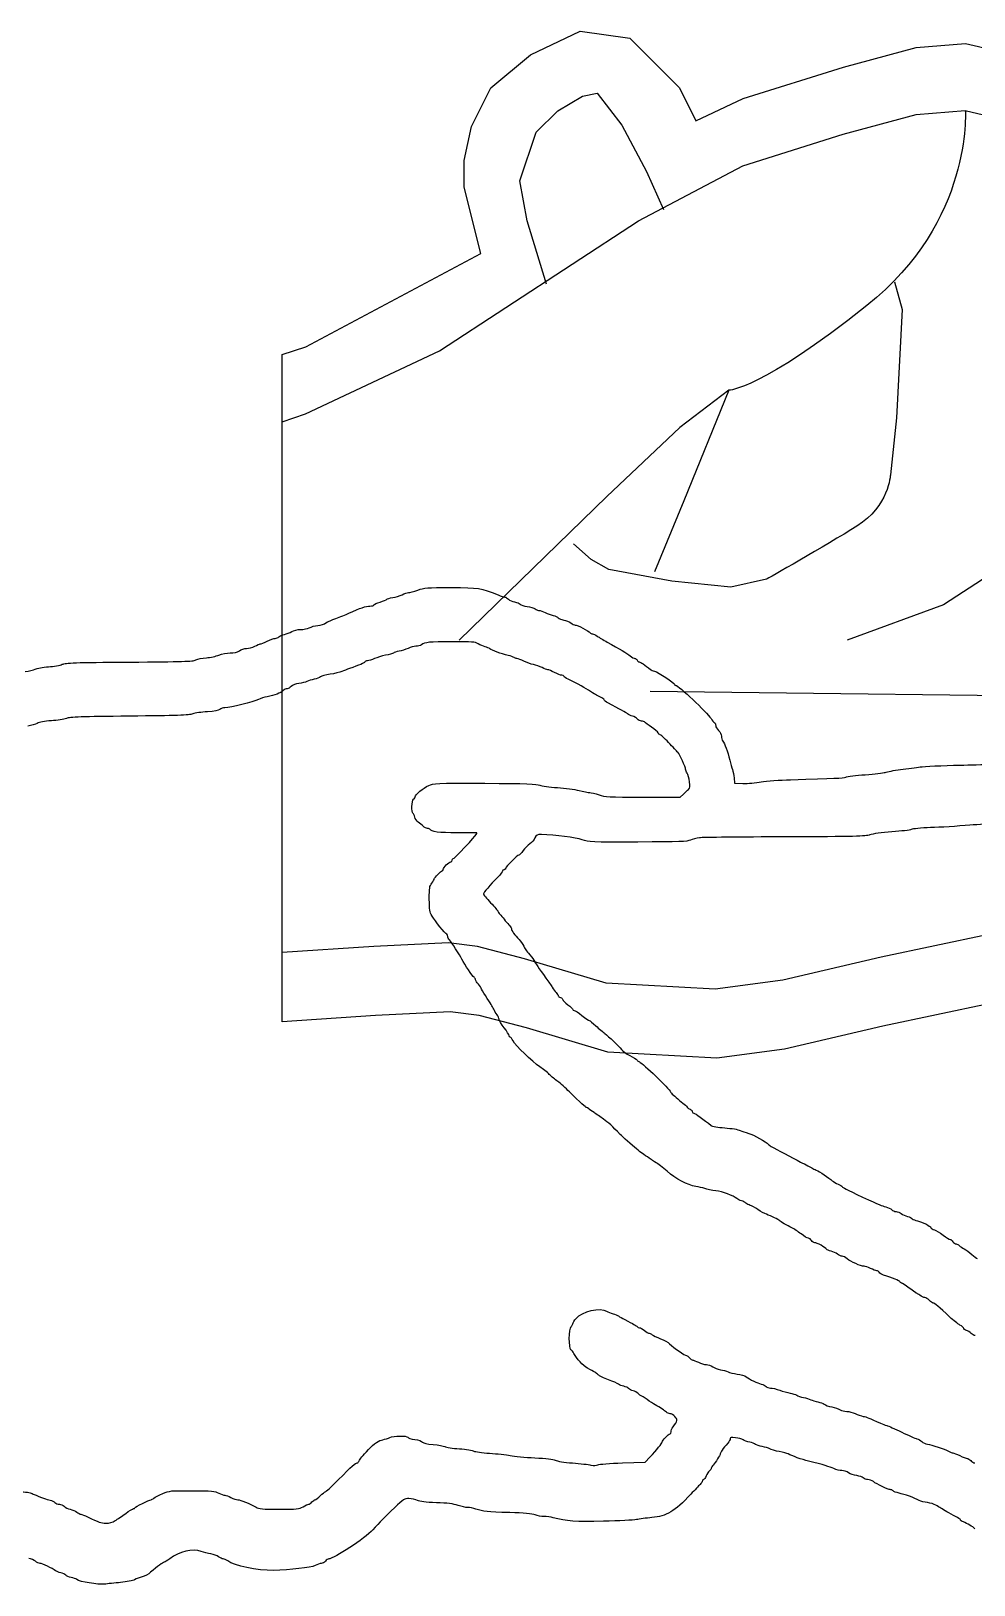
# Model space of a CAD drawing. Extents: x -192 to 192, y 100 to 188.
# Drawn here: x -0.03 to 28.45, y 140.04 to 186.98 of the extents above; entities that cross this region are included whole.
import ezdxf

# ---------------------------------------------------------------- set-up
doc = ezdxf.new("R2010")
doc.units = 0
doc.layers.add('Cut', color=7, linetype='CONTINUOUS')
doc.layers.add('Image', color=7, linetype='CONTINUOUS')

msp = doc.modelspace()

# ---------------------------------------------------------------- linework, layer by layer
at = {"layer": 'Cut', "color": 5}
for points in [[(28.947448, 157.604754), (25.703646, 156.914581), (22.735908, 156.22441), (20.688402, 155.948344), (17.398588, 156.13239), (14.936977, 156.868571), (13.510625, 157.236662), (12.636408, 157.35169), (10.38185, 157.236662), (7.557706, 157.052617), (7.557706, 177.203856), (8.274073, 177.441787), (13.557708, 180.261417), (13.057708, 182.261417), (13.057708, 183.062885), (13.281679, 184.089438), (13.859915, 185.261417), (15.057708, 186.261417), (16.557708, 186.976169), (18.057708, 186.761417), (19.557708, 185.261417), (20.057708, 184.261417), (21.479275, 184.936635), (24.512906, 185.888362), (26.713773, 186.483189), (28.200846, 186.602155), (29.985331, 186.185774)], [(15.541656, 179.336246), (14.956271, 181.245244), (14.738715, 182.45734), (15.235985, 183.918071), (15.888652, 184.570737), (16.634556, 185.00585), (17.069669, 185.099087), (17.815573, 184.135627), (18.561479, 182.737054), (19.082146, 181.586302)], [(7.557706, 175.175998), (8.267004, 175.413929), (12.311842, 177.317383), (18.319612, 181.243254), (21.472206, 182.908775), (24.505837, 183.860502), (26.706704, 184.455329), (28.193777, 184.574296)], [(28.193777, 184.574296), (29.978262, 184.157915), (30.097229, 171.30961), (27.539465, 169.64409), (24.624802, 168.573396)], [(26.052392, 179.399283), (26.290323, 178.566523), (26.111875, 175.294965), (25.933427, 173.56996)], [(43.659329, 178.626006), (43.24295, 177.555315), (41.042083, 174.99755), (38.603283, 172.499267), (36.4619, 169.882021), (35.62914, 168.2165), (33.487754, 166.848392), (18.67651, 167.026842)], [(21.055827, 176.127725), (19.568754, 174.99755), (17.367887, 172.915648), (12.906671, 168.573396)], [(21.055827, 176.127725), (19.691321, 172.791219), (18.80321, 170.644954)], [(22.186002, 170.417367), (21.11531, 170.179435), (19.330823, 170.357883), (17.427371, 170.714781), (16.892025, 171.012196), (16.356677, 171.488058)], [(45.5263, 170.619467), (46.607569, 170.274381), (46.400517, 169.74525), (45.043181, 168.111846), (41.822383, 165.94931), (39.337769, 164.177873), (37.060204, 162.521462), (35.311771, 161.256148), (33.816402, 160.266904), (28.893181, 159.691762), (25.649379, 159.00159), (22.681642, 158.311419), (20.634135, 158.035352), (17.344321, 158.219398), (14.88271, 158.955579), (13.456358, 159.323671), (12.582142, 159.438698), (10.327583, 159.323671), (7.557706, 159.139625)]]:
    msp.add_lwpolyline(points, dxfattribs=at)
for points in [[(28.193777, 184.574296), (28.193777, 184.574296), (28.431708, 181.243254), (25.219631, 178.68549)], [(25.219631, 178.68549), (22.007554, 176.127725), (21.055827, 176.127725), (21.055827, 176.127725)], [(25.933427, 173.56996), (25.933427, 173.56996), (25.873944, 172.618233), (24.922217, 172.023404)], [(24.922217, 172.023404), (23.970492, 171.428575), (22.186002, 170.417367), (22.186002, 170.417367)]]:
    msp.add_open_spline(points, degree=3, dxfattribs=at)
at = {"layer": 'Image', "color": 7}
for points in [[(21.211475, 164.41555), (21.223517, 164.261487), (21.478412, 164.251679)], [(18.454997, 163.838817), (19.583414, 163.838817), (19.677205, 163.931604)], [(17.843664, 143.726042), (18.523164, 143.745371), (18.664351, 143.897213)]]:
    msp.add_lwpolyline(points, dxfattribs=at)
msp.add_lwpolyline([(2.516749, 141.982279)], close=True, dxfattribs=at)
for points in [[(10.897295, 169.8652), (10.985016, 169.877987), (11.11312, 169.916825), (11.181974, 169.951504)], [(11.181974, 169.951504), (11.250828, 169.986175), (11.338074, 170.01455), (11.375857, 170.01455)], [(11.375857, 170.01455), (11.413636, 170.01455), (11.539516, 170.048712), (11.655578, 170.090471)], [(11.655578, 170.090471), (11.851791, 170.161067), (11.922249, 170.166392), (12.659549, 170.166392)], [(12.659549, 170.166392), (13.509707, 170.166392), (13.545666, 170.160804), (14.082982, 169.943512)], [(14.082982, 169.943512), (14.169932, 169.908346), (14.262478, 169.879579), (14.288641, 169.879579)], [(9.572128, 169.392287), (9.91432, 169.548612), (10.093711, 169.609642), (10.211049, 169.609642)], [(10.211049, 169.609642), (10.277195, 169.609642), (10.331332, 169.624404), (10.331332, 169.642446)], [(10.331332, 169.642446), (10.331332, 169.660487), (10.414557, 169.699437), (10.516282, 169.729017)], [(10.516282, 169.729017), (10.618016, 169.758583), (10.709466, 169.796092), (10.719524, 169.812358)], [(10.719524, 169.812358), (10.729541, 169.828629), (10.809574, 169.852408), (10.897295, 169.8652)], [(14.288641, 169.879579), (14.314799, 169.879579), (14.362028, 169.851046), (14.393599, 169.816167)], [(14.393599, 169.816167), (14.425157, 169.781287), (14.509053, 169.74345), (14.580024, 169.732104)], [(14.580024, 169.732104), (14.650999, 169.720758), (14.726478, 169.690487), (14.747778, 169.664833)], [(14.747778, 169.664833), (14.769066, 169.639179), (14.864578, 169.607817), (14.960028, 169.595167)], [(14.960028, 169.595167), (15.055478, 169.5825), (15.164874, 169.550212), (15.203141, 169.523408)], [(15.203141, 169.523408), (15.241407, 169.496604), (15.296503, 169.474675), (15.325561, 169.474675)], [(15.325561, 169.474675), (15.354624, 169.474675), (15.434591, 169.446025), (15.50327, 169.411017)], [(8.378316, 168.953754), (8.43437, 168.982742), (8.551286, 169.014333), (8.638141, 169.02395)], [(8.638141, 169.02395), (8.724986, 169.033546), (8.834016, 169.067708), (8.880411, 169.099817)], [(8.880411, 169.099817), (8.926807, 169.131925), (9.063461, 169.193525), (9.184091, 169.236704)], [(9.184091, 169.236704), (9.30472, 169.279883), (9.479336, 169.349892), (9.572128, 169.392287)], [(15.50327, 169.411017), (15.571945, 169.376), (15.67992, 169.337637), (15.743207, 169.325762)], [(15.743207, 169.325762), (15.806507, 169.313892), (15.87652, 169.282204), (15.898811, 169.25535)], [(15.898811, 169.25535), (15.921095, 169.228492), (15.994745, 169.197112), (16.062474, 169.185608)], [(16.062474, 169.185608), (16.130199, 169.174104), (16.226757, 169.135742), (16.277045, 169.100354)], [(16.277045, 169.100354), (16.327322, 169.064979), (16.386559, 169.036025), (16.408643, 169.036025)], [(16.408643, 169.036025), (16.470872, 169.036025), (16.823434, 168.855608), (16.853726, 168.808262)], [(6.897924, 168.463458), (6.921186, 168.4645), (7.016149, 168.501862), (7.108941, 168.547508)], [(7.108941, 168.547508), (7.201732, 168.593154), (7.309949, 168.630642), (7.349436, 168.630808)], [(7.349436, 168.630808), (7.388916, 168.630808), (7.439795, 168.653492), (7.462486, 168.680833)], [(7.462486, 168.680833), (7.485178, 168.708183), (7.558861, 168.740896), (7.626207, 168.753537)], [(7.626207, 168.753537), (7.693557, 168.766171), (7.794532, 168.804479), (7.850586, 168.83865)], [(7.850586, 168.83865), (7.912091, 168.876158), (8.016703, 168.900854), (8.114449, 168.900929)], [(8.114449, 168.900929), (8.20352, 168.900929), (8.322261, 168.924779), (8.378316, 168.953754)], [(12.69327, 168.531325), (11.997053, 168.529658), (11.880978, 168.518125), (11.766328, 168.439613)], [(13.479024, 168.46785), (13.381182, 168.526633), (13.304345, 168.532833), (12.69327, 168.531325)], [(16.853726, 168.808262), (16.868559, 168.785067), (16.904184, 168.766083), (16.932872, 168.766083)], [(16.932872, 168.766083), (16.961539, 168.766083), (17.027184, 168.736067), (17.078705, 168.699379)], [(17.078705, 168.699379), (17.130247, 168.662687), (17.263601, 168.582971), (17.375059, 168.522233)], [(17.375059, 168.522233), (17.756289, 168.314487), (17.973976, 168.183187), (18.069351, 168.103479)], [(4.949432, 167.9793), (5.005107, 168.007325), (5.149353, 168.037567), (5.269982, 168.0465)], [(5.269982, 168.0465), (5.390611, 168.055462), (5.560441, 168.091933), (5.647403, 168.127608)], [(5.647403, 168.127608), (5.734753, 168.163446), (5.885736, 168.192571), (5.984824, 168.192687)], [(5.984824, 168.192687), (6.107003, 168.192687), (6.196411, 168.214283), (6.265382, 168.25995)], [(6.265382, 168.25995), (6.321057, 168.296825), (6.419974, 168.327096), (6.485203, 168.327212)], [(6.485203, 168.327212), (6.550432, 168.327212), (6.660461, 168.357804), (6.729707, 168.394921)], [(6.729707, 168.394921), (6.798961, 168.432037), (6.874661, 168.462879), (6.897924, 168.463458)], [(10.681841, 168.121525), (10.572578, 168.101883), (10.421453, 168.056467), (10.345999, 168.020596)], [(10.918036, 168.188263), (10.897378, 168.1712), (10.791091, 168.141171), (10.681841, 168.121525)], [(11.090207, 168.244442), (11.016161, 168.2306), (10.938682, 168.205325), (10.918036, 168.188263)], [(11.360145, 168.331075), (11.28572, 168.297271), (11.164249, 168.258279), (11.090207, 168.244442)], [(11.597616, 168.393288), (11.541424, 168.393288), (11.434566, 168.364883), (11.360145, 168.331075)], [(11.766328, 168.439613), (11.729716, 168.414538), (11.653799, 168.393692), (11.597616, 168.393288)], [(13.688524, 168.378779), (13.632953, 168.391929), (13.538674, 168.432021), (13.479024, 168.46785)], [(13.834066, 168.317917), (13.809582, 168.338238), (13.744091, 168.365621), (13.688524, 168.378779)], [(14.380428, 168.118625), (14.181803, 168.164908), (13.890324, 168.271238), (13.834066, 168.317917)], [(14.564324, 168.05305), (14.546695, 168.069646), (14.463941, 168.099163), (14.380428, 168.118625)], [(14.652086, 168.022863), (14.621445, 168.022863), (14.581957, 168.036442), (14.564324, 168.05305)], [(18.069351, 168.103479), (18.121809, 168.059625), (18.186809, 168.023754), (18.213809, 168.023754)], [(-0.207078, 167.633967), (-0.092374, 167.645754), (0.045228, 167.677242), (0.09872, 167.703929)], [(0.09872, 167.703929), (0.152211, 167.730617), (0.331691, 167.761775), (0.497553, 167.773162)], [(0.497553, 167.773162), (0.66342, 167.784562), (0.85227, 167.8184), (0.917224, 167.848379)], [(0.917224, 167.848379), (1.020411, 167.895996), (1.275957, 167.904483), (2.941761, 167.915608)], [(2.941761, 167.915608), (4.557041, 167.926396), (4.863661, 167.936117), (4.949432, 167.9793)], [(9.359257, 167.630017), (9.297845, 167.604371), (9.139203, 167.568025), (9.006711, 167.549238)], [(9.58902, 167.717904), (9.524066, 167.695204), (9.420666, 167.65565), (9.359257, 167.630017)], [(10.055782, 167.921792), (10.045449, 167.890963), (9.890816, 167.823404), (9.58902, 167.717904)], [(10.137924, 167.955379), (10.098932, 167.955379), (10.061974, 167.940267), (10.055782, 167.921792)], [(10.345999, 168.020596), (10.270541, 167.984721), (10.176907, 167.955379), (10.137924, 167.955379)], [(14.859107, 167.942408), (14.775891, 167.986663), (14.682728, 168.022863), (14.652086, 168.022863)], [(15.148974, 167.838554), (15.072757, 167.851429), (14.942324, 167.898163), (14.859107, 167.942408)], [(15.414728, 167.750288), (15.344774, 167.785958), (15.225178, 167.825679), (15.148974, 167.838554)], [(15.583628, 167.685438), (15.560695, 167.685438), (15.484691, 167.714625), (15.414728, 167.750288)], [(15.783974, 167.601083), (15.696716, 167.647479), (15.606553, 167.685438), (15.583628, 167.685438)], [(16.005078, 167.516729), (15.970724, 167.516729), (15.871228, 167.554688), (15.783974, 167.601083)], [(18.213809, 168.023754), (18.240809, 168.023754), (18.271643, 168.000979), (18.282309, 167.973142)], [(18.282309, 167.973142), (18.293018, 167.945304), (18.320809, 167.922525), (18.344101, 167.922525)], [(18.344101, 167.922525), (18.379372, 167.922525), (18.516934, 167.829242), (18.683684, 167.692225)], [(18.683684, 167.692225), (18.702872, 167.676471), (18.758476, 167.653558), (18.807247, 167.641317)], [(18.807247, 167.641317), (18.914789, 167.614321), (19.408018, 167.28915), (19.408018, 167.245246)], [(7.710532, 167.111821), (7.679524, 167.111821), (7.625736, 167.0861), (7.591003, 167.054667)], [(7.83517, 167.180054), (7.797641, 167.142525), (7.741553, 167.111821), (7.710532, 167.111821)], [(8.062928, 167.269154), (7.970403, 167.25705), (7.874741, 167.219625), (7.83517, 167.180054)], [(8.306811, 167.331375), (8.260416, 167.308633), (8.15067, 167.280625), (8.062928, 167.269154)], [(8.526136, 167.396975), (8.451903, 167.383646), (8.353207, 167.354133), (8.306811, 167.331375)], [(8.713461, 167.468138), (8.684661, 167.442325), (8.60037, 167.4103), (8.526136, 167.396975)], [(9.006711, 167.549238), (8.87422, 167.530446), (8.742257, 167.49395), (8.713461, 167.468138)], [(16.067545, 167.486654), (16.067545, 167.503188), (16.039432, 167.516729), (16.005078, 167.516729)], [(16.194078, 167.400242), (16.124486, 167.431221), (16.067545, 167.470108), (16.067545, 167.486654)], [(16.807143, 167.069442), (16.653809, 167.167654), (16.358018, 167.327263), (16.194078, 167.400242)], [(19.408018, 167.245246), (19.408018, 167.228025), (19.42583, 167.213937), (19.44758, 167.213937)], [(19.44758, 167.213937), (19.529768, 167.213937), (20.389414, 166.402225), (20.512768, 166.208175)], [(6.841699, 166.786679), (6.689028, 166.71), (5.994811, 166.540088), (5.829399, 166.538908)], [(7.108961, 166.869371), (7.01617, 166.851108), (6.895899, 166.813908), (6.841699, 166.786679)], [(7.591003, 167.054667), (7.511991, 166.983167), (7.328128, 166.912488), (7.108961, 166.869371)], [(17.172622, 166.860975), (17.057351, 166.9129), (17.004372, 166.943117), (16.807143, 167.069442)], [(17.282289, 166.776379), (17.282289, 166.795738), (17.232934, 166.833813), (17.172622, 166.860975)], [(17.397518, 166.681867), (17.334143, 166.714492), (17.282289, 166.757029), (17.282289, 166.776379)], [(17.990872, 166.352038), (17.945934, 166.391771), (17.755851, 166.497446), (17.397518, 166.681867)], [(1.040257, 166.214517), (0.968724, 166.187154), (0.764141, 166.155171), (0.585632, 166.143446)], [(2.948841, 166.282854), (1.496495, 166.267671), (1.146449, 166.255133), (1.040257, 166.214517)], [(4.855278, 166.349508), (4.753061, 166.311104), (4.370149, 166.297713), (2.948841, 166.282854)], [(5.298928, 166.415317), (5.12527, 166.405508), (4.925632, 166.375929), (4.855278, 166.349508)], [(5.672741, 166.485625), (5.632574, 166.449279), (5.517261, 166.427579), (5.298928, 166.415317)], [(5.829399, 166.538908), (5.775191, 166.538908), (5.704691, 166.514538), (5.672741, 166.485625)], [(18.142705, 166.282308), (18.087039, 166.296038), (18.018705, 166.327404), (17.990872, 166.352038)], [(18.288018, 166.195325), (18.263768, 166.229438), (18.198393, 166.268579), (18.142705, 166.282308)], [(18.412559, 166.133292), (18.368309, 166.133292), (18.312268, 166.161204), (18.288018, 166.195325)], [(20.512768, 166.208175), (20.544539, 166.158204), (20.589851, 166.105175), (20.613497, 166.090329)], [(0.158941, 166.064046), (0.10277, 166.032108), (-0.025282, 165.995813), (-0.125611, 165.983413)], [(0.585632, 166.143446), (0.374499, 166.129571), (0.22537, 166.101829), (0.158941, 166.064046)], [(18.513372, 166.100363), (18.502164, 166.118479), (18.456809, 166.133292), (18.412559, 166.133292)], [(18.714643, 165.947342), (18.615143, 166.013392), (18.524559, 166.082258), (18.513372, 166.100363)], [(18.914559, 165.777808), (18.904122, 165.805), (18.814164, 165.881279), (18.714643, 165.947342)], [(18.969268, 165.728383), (18.949601, 165.728383), (18.924997, 165.750621), (18.914559, 165.777808)], [(19.231809, 165.486675), (19.107059, 165.619617), (18.988893, 165.728383), (18.969268, 165.728383)], [(20.613497, 166.090329), (20.637143, 166.075492), (20.656497, 166.033008), (20.656497, 165.995937)], [(20.656497, 165.995937), (20.656497, 165.95885), (20.694455, 165.893329), (20.740851, 165.850337)], [(20.740851, 165.850337), (20.792226, 165.802717), (20.825205, 165.735129), (20.825205, 165.67745)], [(19.509351, 165.191354), (19.481476, 165.220846), (19.35658, 165.353738), (19.231809, 165.486675)], [(20.825205, 165.67745), (20.825205, 165.625371), (20.845662, 165.558783), (20.870683, 165.529479)], [(20.870683, 165.529479), (20.924829, 165.466075), (21.016537, 165.210562), (21.077517, 164.953204)], [(19.745476, 164.677225), (19.745476, 164.744775), (19.569664, 165.12755), (19.509351, 165.191354)], [(21.077517, 164.953204), (21.101683, 164.851133), (21.139017, 164.723071), (21.160433, 164.668617)], [(26.24085, 164.668712), (26.444975, 164.693396), (26.710704, 164.729112), (26.831329, 164.748092)], [(26.831329, 164.748092), (26.951954, 164.767071), (27.498579, 164.792283), (28.046058, 164.804104)], [(28.046058, 164.804104), (28.593517, 164.815933), (29.565308, 164.844892), (30.205558, 164.868458)], [(19.79533, 164.558696), (19.767914, 164.597858), (19.745476, 164.651204), (19.745476, 164.677225)], [(19.866872, 164.303238), (19.854955, 164.404579), (19.822768, 164.519533), (19.79533, 164.558696)], [(19.829768, 164.071679), (19.878143, 164.110621), (19.884705, 164.1515), (19.866872, 164.303238)], [(21.160433, 164.668617), (21.181871, 164.614167), (21.204829, 164.500287), (21.211475, 164.41555)], [(21.478412, 164.251679), (21.618621, 164.2463), (21.86685, 164.265725), (22.030037, 164.294912)], [(22.030037, 164.294912), (22.193204, 164.3241), (22.592454, 164.355196), (22.917225, 164.364021)], [(22.917225, 164.364021), (24.267204, 164.400737), (24.494579, 164.411775), (24.581579, 164.444854)], [(24.581579, 164.444854), (24.631808, 164.46395), (24.8986, 164.494729), (25.174475, 164.513246)], [(25.174475, 164.513246), (25.450329, 164.531771), (25.7196, 164.564237), (25.77285, 164.585392)], [(25.77285, 164.585392), (25.8261, 164.606542), (26.036704, 164.644037), (26.24085, 164.668712)], [(11.529203, 163.771329), (11.557041, 163.794433), (11.579816, 163.830075), (11.579816, 163.850521)], [(11.579816, 163.850521), (11.579816, 163.910379), (11.819945, 164.111042), (11.984724, 164.188871)], [(11.984724, 164.188871), (12.133349, 164.259075), (12.169178, 164.260458), (13.677241, 164.253875)], [(13.677241, 164.253875), (14.954332, 164.248288), (15.238495, 164.238567), (15.338182, 164.196917)], [(15.338182, 164.196917), (15.408211, 164.167654), (15.631478, 164.137475), (15.872661, 164.124688)], [(15.872661, 164.124688), (16.104103, 164.1124), (16.392039, 164.074263), (16.525226, 164.038242)], [(16.525226, 164.038242), (16.656309, 164.002792), (16.801976, 163.973783), (16.848934, 163.973783)], [(16.848934, 163.973783), (16.895872, 163.973783), (17.022559, 163.943417), (17.130434, 163.9063)], [(17.130434, 163.9063), (17.311309, 163.844075), (17.414455, 163.838817), (18.454997, 163.838817)], [(19.677205, 163.931604), (19.728789, 163.982642), (19.797434, 164.045675), (19.829768, 164.071679)], [(11.509728, 163.351154), (11.456828, 163.383854), (11.472603, 163.724354), (11.529203, 163.771329)], [(11.562482, 163.23355), (11.550599, 163.287646), (11.526861, 163.340567), (11.509728, 163.351154)], [(11.668561, 163.079833), (11.622099, 163.110275), (11.574366, 163.179446), (11.562482, 163.23355)], [(11.81827, 162.959258), (11.782386, 162.995129), (11.71502, 163.049392), (11.668561, 163.079833)], [(11.948166, 162.894029), (11.912599, 162.894029), (11.854141, 162.923388), (11.81827, 162.959258)], [(12.024678, 162.858504), (12.018141, 162.878046), (11.983732, 162.894029), (11.948166, 162.894029)], [(27.144121, 162.915121), (26.861517, 162.905313), (26.599183, 162.880567), (26.561162, 162.860225)], [(28.332829, 162.989458), (27.961662, 162.958425), (27.426746, 162.924967), (27.144121, 162.915121)], [(31.521475, 163.050542), (29.494183, 163.046833), (28.877058, 163.034979), (28.332829, 162.989458)], [(12.845153, 162.760663), (12.308766, 162.759288), (12.047357, 162.790463), (12.024678, 162.858504)], [(13.432345, 162.760663), (13.40632, 162.761704), (13.142086, 162.761704), (12.845153, 162.760663)], [(12.924249, 162.16025), (13.404561, 162.6752), (13.475724, 162.759292), (13.432345, 162.760663)], [(15.041841, 162.428808), (14.982232, 162.387958), (14.888716, 162.294079), (14.834053, 162.220183)], [(15.195516, 162.605788), (15.170611, 162.5493), (15.101461, 162.469667), (15.041841, 162.428808)], [(15.392636, 162.704588), (15.25427, 162.708171), (15.236766, 162.699317), (15.195516, 162.605788)], [(16.622893, 162.547192), (16.436164, 162.613092), (15.803174, 162.694075), (15.392636, 162.704588)], [(18.304872, 162.480708), (16.875101, 162.475433), (16.820018, 162.477667), (16.622893, 162.547192)], [(19.88833, 162.538679), (19.798393, 162.493813), (19.567518, 162.485367), (18.304872, 162.480708)], [(20.164747, 162.610458), (20.070622, 162.599871), (19.946226, 162.567575), (19.88833, 162.538679)], [(22.748475, 162.636375), (21.421558, 162.632667), (20.258872, 162.621046), (20.164747, 162.610458)], [(25.312892, 162.698263), (25.178267, 162.649313), (24.887121, 162.642292), (22.748475, 162.636375)], [(25.978392, 162.788363), (25.671996, 162.76755), (25.403454, 162.731204), (25.312892, 162.698263)], [(26.561162, 162.860225), (26.523162, 162.839883), (26.260912, 162.807546), (25.978392, 162.788363)], [(12.649007, 161.881875), (12.673374, 161.881875), (12.693316, 161.904654), (12.693316, 161.932492)], [(12.693316, 161.932492), (12.693316, 161.960329), (12.708099, 161.983104), (12.726161, 161.983104)], [(12.726161, 161.983104), (12.744232, 161.983104), (12.833374, 162.062821), (12.924249, 162.16025)], [(14.71122, 162.085038), (14.66397, 162.083454), (14.312882, 161.737038), (14.312882, 161.692033)], [(14.834053, 162.220183), (14.779378, 162.1463), (14.724107, 162.085479), (14.71122, 162.085038)], [(12.153582, 161.365933), (12.153582, 161.405013), (12.353791, 161.611938), (12.391341, 161.611938)], [(12.391341, 161.611938), (12.408949, 161.611938), (12.423374, 161.630083), (12.423374, 161.652271)], [(12.423374, 161.652271), (12.423374, 161.707704), (12.594532, 161.881875), (12.649007, 161.881875)], [(14.211653, 161.605579), (14.211653, 161.583583), (14.151932, 161.503867), (14.078941, 161.428433)], [(14.26227, 161.645596), (14.234432, 161.645596), (14.211653, 161.627588), (14.211653, 161.605579)], [(14.312882, 161.692033), (14.312882, 161.666496), (14.290107, 161.645596), (14.26227, 161.645596)], [(12.003695, 160.756971), (12.001778, 161.09645), (12.009074, 161.143754), (12.077516, 161.236438)], [(12.077516, 161.236438), (12.119274, 161.292988), (12.153499, 161.351267), (12.153582, 161.365933)], [(14.078941, 161.428433), (13.834428, 161.175775), (13.638036, 160.947163), (13.638036, 160.915221)], [(12.086807, 160.245375), (12.014641, 160.365592), (12.005561, 160.421479), (12.003695, 160.756971)], [(13.638036, 160.915221), (13.638036, 160.897813), (13.736361, 160.777913), (13.856549, 160.648783)], [(13.856549, 160.648783), (13.976736, 160.519658), (14.075432, 160.402613), (14.075874, 160.388696)], [(12.529357, 159.694246), (12.484745, 159.711558), (12.177711, 160.093913), (12.086807, 160.245375)], [(14.075874, 160.388696), (14.075874, 160.374775), (14.103257, 160.334821), (14.135736, 160.299908)], [(14.135736, 160.299908), (14.168211, 160.264996), (14.225153, 160.195729), (14.26227, 160.145992)], [(14.26227, 160.145992), (14.299386, 160.096242), (14.363916, 160.023371), (14.405674, 159.98405)], [(12.558345, 159.629588), (12.558345, 159.658963), (12.545291, 159.688058), (12.529357, 159.694246)], [(12.609686, 159.522742), (12.581449, 159.552138), (12.558345, 159.600221), (12.558345, 159.629588)], [(14.405674, 159.98405), (14.447428, 159.944729), (14.481595, 159.891133), (14.481595, 159.864942)], [(14.481595, 159.864942), (14.481595, 159.813104), (14.58707, 159.662833), (14.712941, 159.53535)], [(12.988328, 158.946296), (12.928424, 159.066788), (12.670528, 159.459429), (12.609686, 159.522742)], [(14.712941, 159.53535), (14.756666, 159.491067), (14.822074, 159.399538), (14.858282, 159.331979)], [(14.858282, 159.331979), (14.928941, 159.200142), (14.932853, 159.19465), (15.087774, 159.009233)], [(13.354191, 158.396296), (13.307982, 158.422433), (13.073578, 158.7748), (12.988328, 158.946296)], [(15.087774, 159.009233), (15.144091, 158.941833), (15.190182, 158.878063), (15.190182, 158.867529)], [(15.190182, 158.867529), (15.190182, 158.846713), (15.313878, 158.664663), (15.526507, 158.372592)], [(13.401903, 158.322117), (13.401903, 158.348075), (13.380424, 158.381458), (13.354191, 158.396296)], [(13.486257, 158.183896), (13.439861, 158.233963), (13.401903, 158.296167), (13.401903, 158.322117)], [(13.570616, 158.065125), (13.570616, 158.080383), (13.532653, 158.133833), (13.486257, 158.183896)], [(15.526507, 158.372592), (15.600803, 158.270521), (15.685403, 158.144442), (15.714495, 158.092425)], [(13.698074, 157.842288), (13.627974, 157.949579), (13.570616, 158.049858), (13.570616, 158.065125)], [(13.949107, 157.427892), (13.901245, 157.527367), (13.86802, 157.582208), (13.698074, 157.842288)], [(15.714495, 158.092425), (15.743586, 158.0404), (15.796941, 157.968275), (15.833078, 157.93215)], [(15.833078, 157.93215), (15.869203, 157.896013), (15.89877, 157.852296), (15.89877, 157.834992)], [(15.89877, 157.834992), (15.89877, 157.817679), (15.929141, 157.793879), (15.966253, 157.7821)], [(15.966253, 157.7821), (16.00337, 157.770321), (16.034203, 157.742717), (16.034774, 157.720775)], [(16.034774, 157.720775), (16.035816, 157.698829), (16.103682, 157.629754), (16.186616, 157.567267)], [(14.050091, 157.263058), (14.016878, 157.307317), (13.971432, 157.381496), (13.949107, 157.427892)], [(14.110491, 157.12555), (14.110491, 157.156921), (14.083307, 157.218804), (14.050091, 157.263058)], [(16.186616, 157.567267), (16.269557, 157.504792), (16.337434, 157.440258), (16.337434, 157.423863)], [(16.337434, 157.423863), (16.337434, 157.407475), (16.356414, 157.394054), (16.379601, 157.394042)], [(16.379601, 157.394042), (16.402809, 157.394033), (16.508809, 157.325704), (16.615164, 157.242204)], [(16.615164, 157.242204), (16.721539, 157.1587), (16.820226, 157.090088), (16.834497, 157.089721)], [(14.262332, 156.872979), (14.17882, 156.980521), (14.110491, 157.094179), (14.110491, 157.12555)], [(14.414174, 156.630888), (14.414174, 156.656488), (14.345845, 156.765433), (14.262332, 156.872979)], [(16.834497, 157.089721), (16.848768, 157.089721), (16.938289, 157.017238), (17.033434, 156.929442)], [(17.033434, 156.929442), (17.128601, 156.841658), (17.250393, 156.736713), (17.304122, 156.696242)], [(14.447041, 156.584333), (14.428957, 156.584333), (14.414174, 156.605275), (14.414174, 156.630888)], [(14.534832, 156.474671), (14.504632, 156.534983), (14.465124, 156.584333), (14.447041, 156.584333)], [(15.342086, 155.689338), (15.111341, 155.844988), (14.602053, 156.34045), (14.534832, 156.474671)], [(17.304122, 156.696242), (17.425059, 156.605117), (17.714997, 156.326371), (17.806684, 156.213083)], [(17.806684, 156.213083), (17.844226, 156.166688), (17.957976, 156.084988), (18.059414, 156.03155)], [(18.059414, 156.03155), (18.160872, 155.978088), (18.259059, 155.916025), (18.277622, 155.893617)], [(18.277622, 155.893617), (18.296164, 155.8712), (18.328934, 155.846608), (18.350414, 155.838954)], [(18.350414, 155.838954), (18.454351, 155.801963), (19.257809, 155.028579), (19.290205, 154.934354)], [(15.628895, 155.462146), (15.563941, 155.524508), (15.434878, 155.626746), (15.342086, 155.689338)], [(15.881941, 155.249517), (15.80772, 155.304096), (15.693849, 155.399779), (15.628895, 155.462146)], [(16.239936, 154.930958), (16.117261, 155.051588), (15.956174, 155.194929), (15.881941, 155.249517)], [(16.757226, 154.458567), (16.732414, 154.458567), (16.563122, 154.613171), (16.239936, 154.930958)], [(19.290205, 154.934354), (19.300434, 154.904608), (19.421851, 154.789158), (19.560018, 154.677808)], [(16.819747, 154.424233), (16.79733, 154.443121), (16.769184, 154.458567), (16.757226, 154.458567)], [(16.978601, 154.3085), (16.913643, 154.353279), (16.842143, 154.405358), (16.819747, 154.424233)], [(19.560018, 154.677808), (19.698184, 154.566458), (19.811622, 154.464988), (19.812059, 154.452325)], [(19.812059, 154.452325), (19.812059, 154.43965), (19.843268, 154.419646), (19.880372, 154.407871)], [(17.265414, 154.110271), (17.172622, 154.174529), (17.043559, 154.263725), (16.978601, 154.3085)], [(17.771539, 153.650292), (17.534351, 153.89645), (17.406789, 154.012379), (17.265414, 154.110271)], [(19.880372, 154.407871), (19.917497, 154.396092), (19.947851, 154.364688), (19.947851, 154.338108)], [(19.947851, 154.338108), (19.947851, 154.311525), (19.968684, 154.289771), (19.994164, 154.289771)], [(19.994164, 154.289771), (20.031934, 154.289771), (20.29758, 154.098925), (20.515476, 153.915254)], [(18.259872, 153.211429), (18.124559, 153.323158), (17.842601, 153.576554), (17.771539, 153.650292)], [(20.515476, 153.915254), (20.540018, 153.894563), (20.726393, 153.864279), (20.929662, 153.847938)], [(20.929662, 153.847938), (21.132933, 153.831604), (21.340621, 153.797629), (21.391183, 153.772438)], [(21.391183, 153.772438), (21.441767, 153.747258), (21.559058, 153.706175), (21.65185, 153.681154)], [(21.65185, 153.681154), (21.796954, 153.642013), (22.186808, 153.424346), (22.241142, 153.352113)], [(18.648851, 152.932213), (18.482726, 153.037225), (18.391747, 153.102538), (18.259872, 153.211429)], [(22.241142, 153.352113), (22.251058, 153.338912), (22.292225, 153.309717), (22.3326, 153.287225)], [(22.3326, 153.287225), (22.496079, 153.19615), (22.950996, 152.954692), (23.220871, 152.815758)], [(18.733205, 152.868946), (18.723914, 152.880271), (18.685955, 152.908742), (18.648851, 152.932213)], [(18.851289, 152.795554), (18.795622, 152.824596), (18.742476, 152.857621), (18.733205, 152.868946)], [(19.184518, 152.535446), (19.056914, 152.649463), (18.906976, 152.766517), (18.851289, 152.795554)], [(23.220871, 152.815758), (23.3786, 152.734546), (23.530454, 152.653363), (23.558287, 152.635354)], [(23.558287, 152.635354), (23.586121, 152.617342), (23.64685, 152.587463), (23.693246, 152.568933)], [(23.693246, 152.568933), (23.782287, 152.533388), (24.072246, 152.340487), (24.177037, 152.247096)], [(20.053914, 152.077846), (19.813414, 152.111738), (19.436934, 152.309888), (19.184518, 152.535446)], [(20.322622, 152.011604), (20.255726, 152.036638), (20.134809, 152.066446), (20.053914, 152.077846)], [(24.177037, 152.247096), (24.211142, 152.216708), (24.289454, 152.170762), (24.3511, 152.145013)], [(24.3511, 152.145013), (24.412725, 152.119267), (24.468329, 152.086429), (24.474662, 152.072058)], [(24.474662, 152.072058), (24.486704, 152.044767), (24.587975, 151.99345), (25.093558, 151.758508)], [(20.660059, 151.943383), (20.541372, 151.955867), (20.389539, 151.986575), (20.322622, 152.011604)], [(21.297621, 151.708608), (21.185079, 151.803488), (20.863267, 151.922), (20.660059, 151.943383)], [(21.432579, 151.641083), (21.386183, 151.65475), (21.325454, 151.685138), (21.297621, 151.708608)], [(21.567558, 151.5736), (21.539725, 151.597038), (21.478975, 151.627408), (21.432579, 151.641083)], [(25.093558, 151.758508), (25.618454, 151.514583), (25.664162, 151.49515), (25.793287, 151.460846)], [(21.697246, 151.506821), (21.653746, 151.520096), (21.595392, 151.55015), (21.567558, 151.5736)], [(21.929788, 151.379104), (21.845392, 151.436079), (21.740746, 151.493546), (21.697246, 151.506821)], [(22.188142, 151.236883), (22.130454, 151.258142), (22.014204, 151.322146), (21.929788, 151.379104)], [(22.579829, 151.045963), (22.558725, 151.072833), (22.327704, 151.185438), (22.188142, 151.236883)], [(25.793287, 151.460846), (25.862642, 151.442425), (25.943454, 151.403296), (25.972829, 151.373896)], [(25.972829, 151.373896), (26.002246, 151.3445), (26.061121, 151.320446), (26.103683, 151.320446)], [(26.103683, 151.320446), (26.146246, 151.320446), (26.217287, 151.29205), (26.261558, 151.257358)], [(26.261558, 151.257358), (26.305808, 151.222658), (26.390329, 151.183729), (26.44935, 151.170833)], [(26.44935, 151.170833), (26.508392, 151.157946), (26.573454, 151.127187), (26.593954, 151.102483)], [(22.950996, 150.827188), (22.816871, 150.888946), (22.605079, 151.013783), (22.579829, 151.045963)], [(23.233767, 150.641763), (23.143183, 150.713833), (23.015933, 150.797271), (22.950996, 150.827188)], [(26.593954, 151.102483), (26.614454, 151.077775), (26.685183, 151.04745), (26.751079, 151.035083)], [(26.751079, 151.035083), (26.897683, 151.007583), (27.134954, 150.887354), (27.157246, 150.829275)], [(27.157246, 150.829275), (27.166204, 150.805833), (27.211996, 150.777017), (27.258954, 150.765238)], [(27.258954, 150.765238), (27.305892, 150.75345), (27.42385, 150.68375), (27.521079, 150.61035)], [(23.453413, 150.510717), (23.423183, 150.510717), (23.32435, 150.569679), (23.233767, 150.641763)], [(23.550517, 150.443233), (23.527329, 150.480346), (23.483621, 150.510717), (23.453413, 150.510717)], [(23.644746, 150.375746), (23.6161, 150.375746), (23.573683, 150.406117), (23.550517, 150.443233)], [(24.005642, 150.184354), (23.971538, 150.237192), (23.710288, 150.375746), (23.644746, 150.375746)], [(27.521079, 150.61035), (27.618308, 150.53695), (27.715308, 150.476888), (27.736662, 150.476888)], [(27.736662, 150.476888), (27.758037, 150.476888), (27.794475, 150.446521), (27.817642, 150.409404)], [(27.817642, 150.409404), (27.840808, 150.372287), (27.884642, 150.341921), (27.915017, 150.341921)], [(27.915017, 150.341921), (27.945412, 150.341921), (27.989892, 150.318267), (28.013892, 150.289354)], [(28.013892, 150.289354), (28.037871, 150.260442), (28.104267, 150.216958), (28.161433, 150.192704)], [(28.161433, 150.192704), (28.218579, 150.168463), (28.32335, 150.093417), (28.394267, 150.025946)], [(24.1406, 150.120908), (24.080392, 150.134067), (24.019663, 150.162613), (24.005642, 150.184354)], [(24.330538, 150.033925), (24.286267, 150.068617), (24.200808, 150.107771), (24.1406, 150.120908)], [(24.47135, 149.970838), (24.438163, 149.970838), (24.374788, 149.999225), (24.330538, 150.033925)], [(24.629913, 149.888192), (24.575892, 149.93365), (24.504538, 149.970838), (24.47135, 149.970838)], [(25.137038, 149.666008), (25.037892, 149.668008), (24.732746, 149.801663), (24.629913, 149.888192)], [(28.394267, 150.025946), (28.465183, 149.958471), (28.5351, 149.903271), (28.549621, 149.903271)], [(25.329829, 149.599675), (25.255579, 149.635525), (25.168829, 149.665375), (25.137038, 149.666008)], [(25.520225, 149.533329), (25.489746, 149.534371), (25.404058, 149.563813), (25.329829, 149.599675)], [(25.594267, 149.483675), (25.584038, 149.51035), (25.550725, 149.532696), (25.520225, 149.533329)], [(25.724433, 149.400742), (25.663079, 149.419667), (25.604517, 149.456988), (25.594267, 149.483675)], [(26.217496, 149.197379), (26.206371, 149.230763), (26.001746, 149.31515), (25.724433, 149.400742)], [(26.266871, 149.161013), (26.246371, 149.161013), (26.224163, 149.177379), (26.217496, 149.197379)], [(26.497413, 149.009171), (26.391121, 149.092683), (26.287371, 149.161013), (26.266871, 149.161013)], [(26.713517, 148.857333), (26.700954, 148.857333), (26.603704, 148.925658), (26.497413, 149.009171)], [(26.822142, 148.789846), (26.774954, 148.826963), (26.726079, 148.857333), (26.713517, 148.857333)], [(26.971079, 148.722363), (26.93635, 148.722363), (26.869329, 148.752729), (26.822142, 148.789846)], [(16.438539, 148.092783), (16.624997, 148.305138), (17.168851, 148.433275), (17.357914, 148.309408)], [(27.1076, 148.638008), (27.067246, 148.684404), (27.005829, 148.722363), (26.971079, 148.722363)], [(27.220058, 148.55365), (27.198538, 148.55365), (27.147933, 148.591613), (27.1076, 148.638008)], [(27.730954, 148.127221), (27.393725, 148.441763), (27.259663, 148.55365), (27.220058, 148.55365)], [(16.281916, 147.146596), (16.213449, 147.187025), (16.217686, 147.787671), (16.28687, 147.845063)], [(16.28687, 147.845063), (16.314707, 147.868175), (16.337497, 147.907467), (16.337497, 147.932379)], [(16.337497, 147.932379), (16.337497, 147.957296), (16.382955, 148.029475), (16.438539, 148.092783)], [(17.357914, 148.309408), (17.400372, 148.281583), (17.488018, 148.247554), (17.552705, 148.233775)], [(17.552705, 148.233775), (17.617393, 148.219992), (17.693101, 148.189383), (17.720934, 148.165729)], [(17.720934, 148.165729), (17.748768, 148.142092), (17.832289, 148.092617), (17.906518, 148.055783)], [(17.906518, 148.055783), (18.173414, 147.923388), (18.259768, 147.874029), (18.278997, 147.842933)], [(28.032058, 147.891783), (27.968663, 147.925917), (27.833183, 148.031867), (27.730954, 148.127221)], [(28.147308, 147.787425), (28.147308, 147.810688), (28.095433, 147.857654), (28.032058, 147.891783)], [(18.278997, 147.842933), (18.289747, 147.825546), (18.321997, 147.811321), (18.350726, 147.811321)], [(18.350726, 147.811321), (18.379414, 147.811321), (18.448018, 147.773358), (18.503143, 147.726963)], [(18.503143, 147.726963), (18.558289, 147.680567), (18.623934, 147.642608), (18.649018, 147.642608)], [(18.649018, 147.642608), (18.674101, 147.642608), (18.714684, 147.623596), (18.739226, 147.600346)], [(18.739226, 147.600346), (18.763747, 147.577096), (18.874914, 147.521833), (18.986268, 147.477533)], [(18.986268, 147.477533), (19.097622, 147.433238), (19.221497, 147.36495), (19.261559, 147.325779)], [(28.229163, 147.724579), (28.184142, 147.735883), (28.147308, 147.764167), (28.147308, 147.787425)], [(28.369371, 147.639583), (28.337288, 147.675021), (28.274204, 147.713279), (28.229163, 147.724579)], [(28.488767, 147.575125), (28.455183, 147.575125), (28.401454, 147.604133), (28.369371, 147.639583)], [(16.370747, 147.035246), (16.347018, 147.081642), (16.307041, 147.13175), (16.281916, 147.146596)], [(16.783601, 146.587358), (16.648247, 146.661792), (16.453893, 146.872629), (16.370747, 147.035246)], [(19.261559, 147.325779), (19.393789, 147.196525), (19.722164, 146.967763), (19.775476, 146.967763)], [(19.775476, 146.967763), (19.79033, 146.967763), (19.829976, 146.937396), (19.863559, 146.900279)], [(17.104872, 146.385129), (17.041955, 146.442067), (17.001018, 146.467838), (16.783601, 146.587358)], [(19.863559, 146.900279), (19.897143, 146.863163), (19.941851, 146.832792), (19.962893, 146.832792)], [(19.962893, 146.832792), (19.983914, 146.832792), (20.060705, 146.802425), (20.133497, 146.765308)], [(20.133497, 146.765308), (20.206309, 146.728192), (20.313747, 146.697825), (20.372289, 146.697825)], [(20.372289, 146.697825), (20.430809, 146.697825), (20.516664, 146.667963), (20.563059, 146.631467)], [(20.563059, 146.631467), (20.609455, 146.594971), (20.713997, 146.554904), (20.795372, 146.542421)], [(20.795372, 146.542421), (20.876746, 146.529946), (20.981288, 146.500633), (21.027704, 146.477288)], [(21.027704, 146.477288), (21.074121, 146.45395), (21.1996, 146.423908), (21.306538, 146.41055)], [(17.417226, 146.239467), (17.278039, 146.290071), (17.137476, 146.355625), (17.104872, 146.385129)], [(17.720914, 146.105838), (17.69308, 146.128717), (17.556414, 146.188854), (17.417226, 146.239467)], [(17.878851, 146.041442), (17.819809, 146.053979), (17.748747, 146.082954), (17.720914, 146.105838)], [(18.02458, 145.972363), (18.003455, 145.997817), (17.937872, 146.028904), (17.878851, 146.041442)], [(18.158393, 145.905142), (18.105914, 145.916667), (18.045705, 145.946921), (18.02458, 145.972363)], [(21.306538, 146.41055), (21.413496, 146.397192), (21.534954, 146.360463), (21.576454, 146.328938)], [(21.576454, 146.328938), (21.690225, 146.242492), (21.911371, 146.135583), (22.030517, 146.109408)], [(22.030517, 146.109408), (22.088808, 146.096608), (22.1546, 146.064333), (22.176704, 146.037688)], [(22.176704, 146.037688), (22.198808, 146.011042), (22.260038, 145.989233), (22.312746, 145.989233)], [(22.312746, 145.989233), (22.365454, 145.989233), (22.488871, 145.959763), (22.586996, 145.923733)], [(18.313122, 145.818617), (18.280476, 145.854675), (18.210851, 145.893617), (18.158393, 145.905142)], [(18.399289, 145.753038), (18.384539, 145.753038), (18.345768, 145.782554), (18.313122, 145.818617)], [(18.581268, 145.643375), (18.495934, 145.703692), (18.414039, 145.753038), (18.399289, 145.753038)], [(18.827601, 145.4821), (18.777455, 145.510496), (18.666601, 145.583063), (18.581268, 145.643375)], [(22.586996, 145.923733), (22.6851, 145.887704), (22.826142, 145.848046), (22.900371, 145.835592)], [(22.900371, 145.835592), (22.9746, 145.823138), (23.065704, 145.794171), (23.102829, 145.771217)], [(23.102829, 145.771217), (23.139954, 145.748263), (23.230517, 145.718296), (23.304121, 145.704629)], [(23.304121, 145.704629), (23.377704, 145.690954), (23.476392, 145.660333), (23.523433, 145.636563)], [(23.523433, 145.636563), (23.570475, 145.612796), (23.669704, 145.58245), (23.743933, 145.569113)], [(23.743933, 145.569113), (23.818163, 145.555783), (23.902725, 145.523517), (23.93185, 145.4974)], [(19.165789, 145.255783), (19.116039, 145.303329), (18.965997, 145.403742), (18.827601, 145.4821)], [(19.27708, 145.213163), (19.240393, 145.213163), (19.19033, 145.232342), (19.165789, 145.255783)], [(19.42483, 145.125683), (19.380247, 145.1738), (19.313747, 145.213163), (19.27708, 145.213163)], [(19.365851, 144.812388), (19.506622, 145.004804), (19.511726, 145.031925), (19.42483, 145.125683)], [(23.93185, 145.4974), (23.960996, 145.471292), (24.064392, 145.434838), (24.161642, 145.416383)], [(24.161642, 145.416383), (24.258913, 145.397942), (24.371308, 145.359858), (24.411454, 145.331754)], [(24.411454, 145.331754), (24.451579, 145.303646), (24.542371, 145.280646), (24.613204, 145.280646)], [(24.613204, 145.280646), (24.684058, 145.280646), (24.79835, 145.252471), (24.867204, 145.218046)], [(24.867204, 145.218046), (24.936058, 145.183596), (25.045163, 145.145342), (25.109683, 145.133004)], [(25.109683, 145.133004), (25.215308, 145.112808), (25.289788, 145.083454), (25.633496, 144.926583)], [(19.036997, 144.356213), (19.036997, 144.397904), (19.235268, 144.6058), (19.274768, 144.6058)], [(19.274768, 144.6058), (19.292393, 144.6058), (19.306789, 144.634121), (19.306789, 144.668742)], [(19.306789, 144.668742), (19.306789, 144.703358), (19.333372, 144.767996), (19.365851, 144.812388)], [(25.633496, 144.926583), (25.689183, 144.901171), (25.772683, 144.870088), (25.819079, 144.857517)], [(25.819079, 144.857517), (25.865475, 144.84495), (26.070454, 144.754296), (26.2746, 144.656075)], [(26.2746, 144.656075), (26.478746, 144.557867), (26.683725, 144.466667), (26.730121, 144.453421)], [(9.883474, 143.787558), (9.905207, 143.844838), (9.985986, 143.942658), (10.164666, 144.128104)], [(10.164666, 144.128104), (10.342624, 144.3128), (10.48432, 144.410496), (10.600057, 144.428283)], [(10.600057, 144.428283), (10.665674, 144.438408), (10.760366, 144.467254), (10.81047, 144.492479)], [(10.81047, 144.492479), (10.922432, 144.548817), (11.332603, 144.554429), (11.350791, 144.499858)], [(11.350791, 144.499858), (11.357857, 144.478708), (11.453591, 144.449192), (11.563557, 144.434275)], [(11.563557, 144.434275), (11.680411, 144.418413), (11.779686, 144.385008), (11.802445, 144.353892)], [(11.802445, 144.353892), (11.830099, 144.316071), (11.923199, 144.294821), (12.123924, 144.280525)], [(12.123924, 144.280525), (12.279328, 144.269454), (12.436853, 144.241658), (12.473966, 144.218767)], [(12.473966, 144.218767), (12.511082, 144.195875), (12.708478, 144.166254), (12.91262, 144.152946)], [(12.91262, 144.152946), (13.116757, 144.139629), (13.314153, 144.10925), (13.35127, 144.085421)], [(18.664351, 143.897213), (18.878789, 144.127829), (19.03683, 144.3225), (19.036997, 144.356213)], [(21.019225, 144.325346), (20.876829, 144.159554), (20.791455, 144.038958), (20.791455, 144.003571)], [(21.095142, 144.463246), (21.095142, 144.436012), (21.060975, 144.373958), (21.019225, 144.325346)], [(21.2526, 144.489154), (21.125954, 144.508146), (21.095142, 144.503075), (21.095142, 144.463246)], [(21.480371, 144.421629), (21.441704, 144.445775), (21.339204, 144.476162), (21.2526, 144.489154)], [(21.682037, 144.354617), (21.609787, 144.367325), (21.519017, 144.397471), (21.480371, 144.421629)], [(21.857517, 144.287429), (21.833267, 144.311671), (21.754287, 144.341912), (21.682037, 144.354617)], [(22.060746, 144.219471), (21.973225, 144.232596), (21.881767, 144.263175), (21.857517, 144.287429)], [(22.290183, 144.150342), (22.251517, 144.175237), (22.148287, 144.206342), (22.060746, 144.219471)], [(22.57535, 144.066692), (22.457162, 144.0878), (22.32885, 144.125446), (22.290183, 144.150342)], [(26.730121, 144.453421), (26.776517, 144.440179), (26.84485, 144.402513), (26.881975, 144.369729)], [(26.881975, 144.369729), (26.919079, 144.336958), (26.994996, 144.302342), (27.050683, 144.292821)], [(27.050683, 144.292821), (27.180975, 144.270529), (27.562663, 144.143013), (27.686079, 144.080538)], [(9.252124, 143.213942), (9.676616, 143.643258), (9.771124, 143.728508), (9.82257, 143.728508)], [(9.82257, 143.728508), (9.843732, 143.728508), (9.871136, 143.755083), (9.883474, 143.787558)], [(13.35127, 144.085421), (13.389641, 144.060788), (13.593378, 144.031571), (13.823661, 144.017671)], [(13.823661, 144.017671), (14.046361, 144.004229), (14.327266, 143.973088), (14.447895, 143.948479)], [(14.447895, 143.948479), (14.568524, 143.923867), (14.90257, 143.892908), (15.190224, 143.879696)], [(15.190224, 143.879696), (15.539624, 143.863638), (15.745032, 143.839354), (15.809049, 143.806517)], [(15.809049, 143.806517), (15.863803, 143.778438), (16.085945, 143.743675), (16.327364, 143.7254)], [(16.327364, 143.7254), (16.559747, 143.707813), (16.811747, 143.679521), (16.887372, 143.662525)], [(16.887372, 143.662525), (16.980289, 143.641646), (17.047455, 143.643808), (17.094518, 143.669167)], [(17.094518, 143.669167), (17.135101, 143.691058), (17.447518, 143.714771), (17.843664, 143.726042)], [(20.572955, 143.658712), (20.544664, 143.629329), (20.521518, 143.589425), (20.521518, 143.570058)], [(20.791455, 144.003571), (20.791455, 143.962721), (20.648684, 143.737387), (20.572955, 143.658712)], [(22.845287, 143.997162), (22.815017, 144.014283), (22.693537, 144.045571), (22.57535, 144.066692)], [(23.4571, 143.779196), (23.267204, 143.826225), (22.94385, 143.941412), (22.845287, 143.997162)], [(24.219996, 143.555792), (24.090829, 143.614437), (23.917767, 143.665117), (23.4571, 143.779196)], [(27.686079, 144.080538), (27.738621, 144.053946), (27.79935, 144.031704), (27.821038, 144.031125)], [(27.821038, 144.031125), (27.842746, 144.030083), (27.936413, 143.992725), (28.029204, 143.947088)], [(28.029204, 143.947088), (28.121996, 143.901442), (28.221121, 143.863954), (28.249475, 143.863788)], [(28.249475, 143.863788), (28.277808, 143.863788), (28.327017, 143.8331), (28.358788, 143.795983)], [(28.358788, 143.795983), (28.390579, 143.758867), (28.444246, 143.7285), (28.478038, 143.7285)], [(8.860007, 142.851208), (8.878407, 142.851208), (9.054857, 143.014438), (9.252124, 143.213942)], [(20.25158, 143.184267), (20.25158, 143.163029), (20.220268, 143.113683), (20.181997, 143.074604)], [(20.284872, 143.2229), (20.266559, 143.2229), (20.25158, 143.205512), (20.25158, 143.184267)], [(20.363997, 143.332562), (20.338789, 143.27225), (20.303184, 143.2229), (20.284872, 143.2229)], [(20.465684, 143.488525), (20.434955, 143.463062), (20.389205, 143.392879), (20.363997, 143.332562)], [(20.521518, 143.570058), (20.521518, 143.550687), (20.496393, 143.514004), (20.465684, 143.488525)], [(24.465996, 143.492837), (24.406954, 143.492837), (24.296267, 143.521162), (24.219996, 143.555792)], [(24.664746, 143.428371), (24.614475, 143.463833), (24.525017, 143.492837), (24.465996, 143.492837)], [(24.913683, 143.342371), (24.827058, 143.354221), (24.715037, 143.392921), (24.664746, 143.428371)], [(25.11185, 143.271858), (25.089496, 143.298787), (25.000329, 143.330517), (24.913683, 143.342371)], [(25.245017, 143.2229), (25.194121, 143.2229), (25.134183, 143.244929), (25.11185, 143.271858)], [(25.418037, 143.160879), (25.373787, 143.194992), (25.295912, 143.2229), (25.245017, 143.2229)], [(25.928308, 142.919221), (25.865912, 142.919221), (25.517537, 143.084208), (25.418037, 143.160879)], [(-1.815891, 142.885854), (-0.162116, 142.865388), (-0.143811, 142.864408), (0.039945, 142.786146)], [(0.039945, 142.786146), (0.291999, 142.678804), (0.444432, 142.623542), (0.552153, 142.600471)], [(3.681436, 142.662275), (3.710728, 142.688267), (3.832507, 142.750417), (3.952049, 142.800387)], [(3.952049, 142.800387), (4.164795, 142.889329), (4.183586, 142.891163), (4.841032, 142.887125)], [(4.841032, 142.887125), (5.437828, 142.883417), (5.527216, 142.875587), (5.643057, 142.816496)], [(5.643057, 142.816496), (5.714761, 142.779921), (5.797407, 142.749983), (5.826732, 142.749983)], [(5.826732, 142.749983), (5.856045, 142.749983), (5.939557, 142.719617), (6.012316, 142.6825)], [(6.012316, 142.6825), (6.085061, 142.645383), (6.177895, 142.615013), (6.218595, 142.615013)], [(8.556653, 142.616088), (8.576974, 142.617129), (8.646007, 142.669825), (8.710074, 142.734188)], [(8.710074, 142.734188), (8.774132, 142.79855), (8.841607, 142.851208), (8.860007, 142.851208)], [(19.903622, 142.7831), (19.402872, 142.254308), (19.173143, 142.1163), (18.726351, 142.075904)], [(20.181997, 143.074604), (20.143705, 143.035537), (20.018434, 142.904354), (19.903622, 142.7831)], [(26.010683, 142.882808), (25.990662, 142.902833), (25.953579, 142.919221), (25.928308, 142.919221)], [(26.194579, 142.814104), (26.113475, 142.831858), (26.030704, 142.862775), (26.010683, 142.882808)], [(26.803246, 142.594271), (26.659392, 142.668987), (26.3546, 142.779075), (26.194579, 142.814104)], [(0.552153, 142.600471), (0.601891, 142.589821), (0.665336, 142.558346), (0.693145, 142.530538)], [(0.693145, 142.530538), (0.720949, 142.502721), (0.782161, 142.479979), (0.829157, 142.479979)], [(0.829157, 142.479979), (0.876166, 142.479979), (0.941774, 142.451371), (0.974978, 142.416417)], [(0.974978, 142.416417), (1.008182, 142.381471), (1.088486, 142.341529), (1.153441, 142.327663)], [(1.153441, 142.327663), (1.218395, 142.313808), (1.307749, 142.274075), (1.352003, 142.239383)], [(1.352003, 142.239383), (1.396261, 142.204683), (1.451807, 142.176296), (1.475428, 142.176296)], [(2.831182, 142.201321), (2.938391, 142.279996), (3.045099, 142.344529), (3.068299, 142.344729)], [(3.068299, 142.344729), (3.091495, 142.344729), (3.110474, 142.357358), (3.110474, 142.372363)], [(3.110474, 142.372363), (3.110474, 142.398767), (3.548282, 142.615013), (3.601732, 142.615013)], [(3.601732, 142.615013), (3.616274, 142.615013), (3.652132, 142.636283), (3.681436, 142.662275)], [(6.218595, 142.615013), (6.291616, 142.615013), (6.57442, 142.49775), (6.771516, 142.385733)], [(6.771516, 142.385733), (6.856261, 142.337579), (6.968878, 142.328204), (7.463232, 142.328204)], [(7.463232, 142.328204), (8.013253, 142.328204), (8.062928, 142.333371), (8.188186, 142.404125)], [(8.188186, 142.404125), (8.262145, 142.445879), (8.339511, 142.480046), (8.360103, 142.480046)], [(8.360103, 142.480046), (8.380699, 142.480046), (8.425036, 142.510413), (8.458632, 142.547529)], [(8.458632, 142.547529), (8.492216, 142.584646), (8.536324, 142.6155), (8.556653, 142.616088)], [(10.949574, 142.370908), (10.683666, 142.115508), (10.504757, 141.932762), (10.293466, 141.700733)], [(11.387541, 142.649283), (11.247907, 142.649283), (11.222761, 142.633296), (10.949574, 142.370908)], [(11.646003, 142.594237), (11.585332, 142.624512), (11.469016, 142.649283), (11.387541, 142.649283)], [(12.216378, 142.523917), (11.883528, 142.534979), (11.725828, 142.554425), (11.646003, 142.594237)], [(12.870566, 142.443992), (12.731453, 142.490312), (12.54602, 142.512975), (12.216378, 142.523917)], [(13.164632, 142.379342), (13.109682, 142.379342), (12.977349, 142.408433), (12.870566, 142.443992)], [(13.409136, 142.332229), (13.329611, 142.358137), (13.219586, 142.379342), (13.164632, 142.379342)], [(14.431024, 142.225825), (13.743395, 142.247758), (13.633153, 142.259242), (13.409136, 142.332229)], [(15.199336, 142.157383), (15.114736, 142.1893), (14.857336, 142.212225), (14.431024, 142.225825)], [(27.056308, 142.526883), (26.966621, 142.538237), (26.852746, 142.568562), (26.803246, 142.594271)], [(27.303725, 142.451804), (27.257329, 142.481742), (27.145996, 142.515525), (27.056308, 142.526883)], [(27.455558, 142.359837), (27.418454, 142.380492), (27.350121, 142.421871), (27.303725, 142.451804)], [(27.641142, 142.249287), (27.576204, 142.289442), (27.492683, 142.339192), (27.455558, 142.359837)], [(27.902642, 142.107517), (27.823787, 142.145329), (27.7061, 142.209133), (27.641142, 142.249287)], [(1.475428, 142.176296), (1.499049, 142.176296), (1.591903, 142.140129), (1.681761, 142.095938)], [(1.681761, 142.095938), (2.017753, 141.930704), (2.085174, 141.907875), (2.239291, 141.907129)], [(2.239291, 141.907129), (2.346178, 141.907129), (2.435849, 141.930883), (2.516749, 141.982279)], [(2.516728, 141.982346), (2.582461, 142.0241), (2.723966, 142.122642), (2.831182, 142.201321)], [(15.469274, 142.108592), (15.390778, 142.108592), (15.269307, 142.131), (15.199336, 142.157383)], [(15.746974, 142.071571), (15.672741, 142.091487), (15.547778, 142.10815), (15.469274, 142.108592)], [(17.265393, 141.963321), (16.430518, 141.945521), (16.139353, 141.966279), (15.746974, 142.071571)], [(18.260789, 142.014421), (18.177268, 141.996208), (17.729351, 141.973221), (17.265393, 141.963321)], [(18.726351, 142.075904), (18.553809, 142.0603), (18.344289, 142.032629), (18.260789, 142.014421)], [(28.046058, 142.009896), (28.046058, 142.025775), (27.981517, 142.069704), (27.902642, 142.107517)], [(28.13885, 141.943233), (28.087808, 141.964029), (28.046058, 141.994025), (28.046058, 142.009896)], [(28.485162, 141.738237), (28.412329, 141.803204), (28.257225, 141.895025), (28.13885, 141.943233)], [(10.293466, 141.700733), (10.06732, 141.452379), (9.116711, 140.827196), (8.965241, 140.827196)], [(0.10352, 140.754471), (0.059261, 140.788708), (-0.029099, 140.826858), (-0.092841, 140.839229)], [(4.165249, 140.834133), (4.090132, 140.774642), (4.013966, 140.725971), (3.995991, 140.725971)], [(5.112661, 141.052492), (4.857811, 141.146029), (4.43642, 141.048908), (4.165249, 140.834133)], [(5.404953, 140.977233), (5.321441, 140.990279), (5.189907, 141.024137), (5.112661, 141.052492)], [(5.637257, 140.890367), (5.593003, 140.925112), (5.488466, 140.9642), (5.404953, 140.977233)], [(5.77612, 140.827196), (5.743999, 140.827196), (5.681511, 140.855625), (5.637257, 140.890367)], [(5.914966, 140.765796), (5.870711, 140.799571), (5.808224, 140.827196), (5.77612, 140.827196)], [(8.965241, 140.827196), (8.942886, 140.827196), (8.897124, 140.796829), (8.863541, 140.759712)], [(0.243811, 140.692229), (0.210911, 140.692229), (0.147774, 140.720233), (0.10352, 140.754471)], [(0.71477, 140.470267), (0.625828, 140.541379), (0.305761, 140.692229), (0.243811, 140.692229)], [(0.872707, 140.407), (0.813678, 140.419537), (0.742607, 140.448008), (0.71477, 140.470267)], [(1.019507, 140.336658), (0.997795, 140.362808), (0.931745, 140.394462), (0.872707, 140.407)], [(1.182111, 140.267062), (1.114386, 140.279192), (1.041216, 140.310496), (1.019507, 140.336658)], [(3.582866, 140.421633), (3.517911, 140.366054), (3.404032, 140.305067), (3.329799, 140.286108)], [(3.995991, 140.725971), (3.962374, 140.725971), (3.790878, 140.599637), (3.582866, 140.421633)], [(7.294524, 140.481021), (6.807903, 140.473325), (6.109332, 140.617521), (5.914966, 140.765796)], [(8.552457, 140.627117), (8.424299, 140.561717), (7.798282, 140.489012), (7.294524, 140.481021)], [(8.741245, 140.692229), (8.707578, 140.692229), (8.62262, 140.662925), (8.552457, 140.627117)], [(8.863541, 140.759712), (8.829945, 140.722596), (8.774911, 140.692229), (8.741245, 140.692229)], [(1.355874, 140.201625), (1.328036, 140.225496), (1.249841, 140.254946), (1.182111, 140.267062)], [(2.190586, 140.063817), (2.005445, 140.041283), (1.432553, 140.135871), (1.355874, 140.201625)], [(2.679636, 140.115592), (2.499032, 140.097879), (2.278957, 140.074575), (2.190586, 140.063817)], [(3.101416, 140.199717), (3.050053, 140.171171), (2.860253, 140.133317), (2.679636, 140.115592)], [(3.329799, 140.286108), (3.255566, 140.267137), (3.152791, 140.228271), (3.101416, 140.199717)]]:
    msp.add_open_spline(points, degree=3, dxfattribs=at)

doc.saveas('drawing.dxf')
